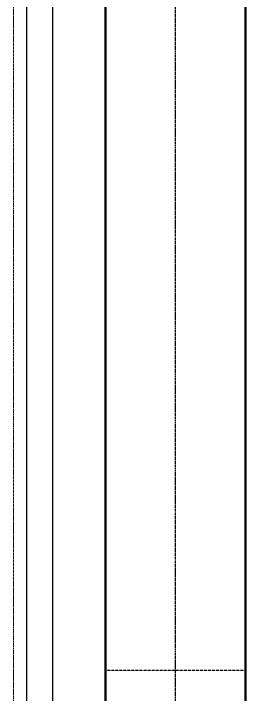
# Model space of a CAD drawing. Header units: inches. Extents: x 86328 to 235202, y 68629 to 184293.
# Drawn here: x 186501 to 187826, y 129127 to 133027 of the extents above; entities that cross this region are included whole.
import ezdxf

# ---------------------------------------------------------------- set-up
doc = ezdxf.new("R2010")
doc.units = ezdxf.units.IN
doc.header["$MEASUREMENT"] = 0
for name, pattern in [('CENTER', [2, 1.25, -0.25, 0.25, -0.25]), ('HIDDEN', [0.375, 0.25, -0.125]), ('PHANTOM2', [1.25, 0.625, -0.125, 0.125, -0.125, 0.125, -0.125])]:
    doc.linetypes.add(name, pattern=pattern)
doc.layers.add('.5', color=8, linetype='Continuous', lineweight=0)
doc.layers.add('DIM', color=251, linetype='Continuous', lineweight=0)
doc.layers.add('2', color=2, linetype='HIDDEN')

msp = doc.modelspace()

# ---------------------------------------------------------------- linework, layer by layer
at = {"layer": '.5', "color": 8, "linetype": 'CENTER', "ltscale": 10}
msp.add_line((186501.3, 116744.2), (186501.3, 148028.9), dxfattribs=at)
at = {"color": 8, "linetype": 'PHANTOM2', "ltscale": 20}
msp.add_line((187426.3, 125728.4), (187426.3, 135872.7), dxfattribs=at)
at = {"layer": '2', "color": 8}
msp.add_line((187826.3, 129265.2), (187026.3, 129265.2), dxfattribs=at)
at = {"layer": 'DIM', "color": 8, "lineweight": 50}
for p, q in [((187026.3, 126737.6), (187026.3, 135165.2)), ((187826.3, 126737.6), (187826.3, 135165.2))]:
    msp.add_line(p, q, dxfattribs=at)
at = {"layer": 'DIM', "color": 8, "linetype": 'HIDDEN', "lineweight": 25, "ltscale": 10}
for p, q in [((186576.3, 127515.4), (186576.3, 133315.4)), ((186726.3, 127515.4), (186726.3, 133315.4))]:
    msp.add_line(p, q, dxfattribs=at)

doc.saveas('drawing.dxf')
